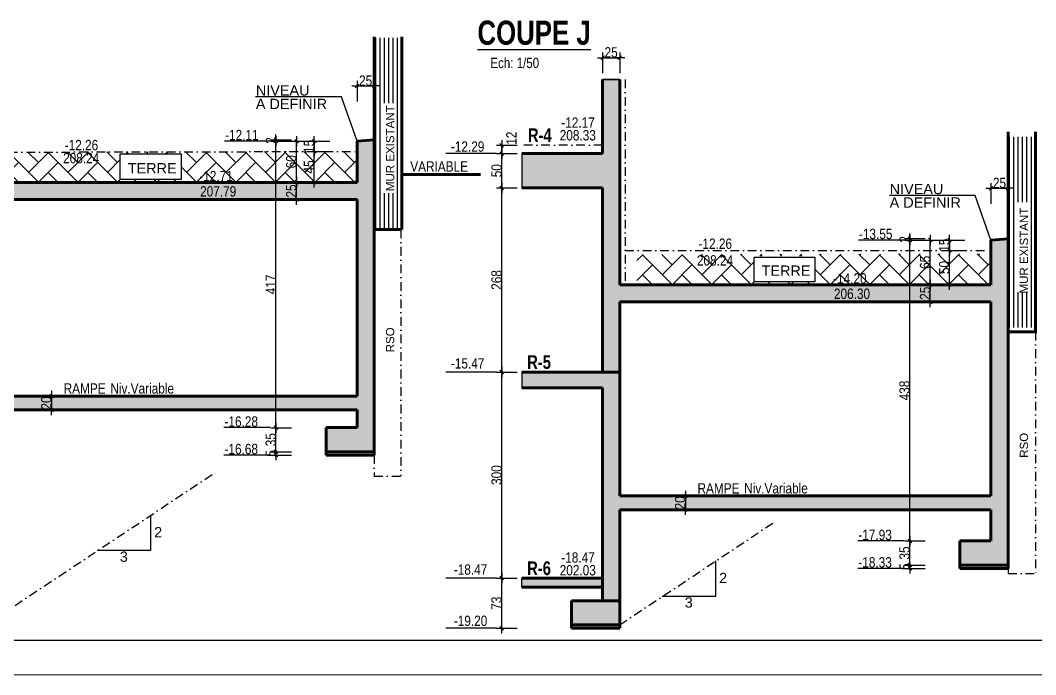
# Model space of a CAD drawing. Header units: millimetres. Extents: x -26249 to 60250, y -21218 to 23336.
# Drawn here: x 18804 to 20281, y 4553 to 5506 of the extents above; entities that cross this region are included whole.
import ezdxf
from ezdxf.enums import TextEntityAlignment as Align

# ---------------------------------------------------------------- set-up
doc = ezdxf.new("R2010")
doc.units = ezdxf.units.MM
doc.linetypes.add('TIRETPTX2', pattern=[50.8, 25.4, -12.7, 0, -12.7])
for name, color, linetype in [('01_cote_gen', 4, 'Continuous'), ('01_linteaux', 2, 'Continuous'), ('01_poch_BN', 9, 'Continuous'), ('01_poch_murs', 253, 'Continuous'), ('01_texte', 230, 'Continuous'), ('AA_COTES', 2, 'Continuous')]:
    doc.layers.add(name, color=color, linetype=linetype)
doc.layers.add('01_murs_coup', color=5, linetype='Continuous', lineweight=60)
doc.styles.add('ARIAL NA', font='ARIALN.TTF')
doc.styles.add('impact', font='impact.ttf')
doc.styles.add('MATTE_TXT', font='arial.ttf')
doc.styles.add('STYLE2', font='ARIALN.TTF')
doc.dimstyles.new('JB50', dxfattribs={"dimscale": 0.1, "dimtxt": 150, "dimasz": 15, "dimexe": 0.1, "dimexo": 0.1, "dimgap": 0.09, "dimtad": 1, "dimdec": 1, "dimdsep": 46, "dimtxsty": 'STYLE2', "dimblk1": 'BOND_G', "dimblk2": 'BOND_D', "dimsah": 1, "dimcen": 1.5, "dimdle": 0.01, "dimse1": 1, "dimse2": 1, "dimclrd": 4, "dimclre": 2, "dimclrt": 6, "dimazin": 2, "dimtfac": 2.333333, "dimtdec": 1, "dimtix": 1, "dimtmove": 2, "dimatfit": 3, "dimldrblk": 'BOND_G', "dimfxl": 1, "dimtolj": 1, "dimtzin": 0, "dimarcsym": 0})

# ---------------------------------------------------------------- blocks, each defined once
blk = doc.blocks.new('BOND_G')
at = {"layer": 'AA_COTES', "color": 0}
for p, q in [((0, -5), (0, 15)), ((5, 0), (-5, 0)), ((1.77, 1.77), (-1.77, -1.77))]:
    blk.add_line(p, q, dxfattribs=at)
blk = doc.blocks.new('BOND_D')
at = {"layer": 'AA_COTES', "color": 0}
for p, q in [((5, 0), (-5, 0)), ((-1.77, -1.77), (1.77, 1.77)), ((0, 5), (0, -15))]:
    blk.add_line(p, q, dxfattribs=at)
blk = doc.blocks.new('*D2130')
at = {"layer": '01_cote_gen', "color": 4, "lineweight": -2, "transparency": 16777216}
blk.add_line((19176.1, 4879.4), (19176.1, 4911.4), dxfattribs=at)
at = {"layer": 'Defpoints', "color": 0, "transparency": 16777216}
for p in [(19176.1, 4912.9), (19249.9, 4912.9), (19249.9, 4877.9)]:
    blk.add_point(p, dxfattribs=at)
at = {"layer": '01_cote_gen', "color": 4, "lineweight": -2, "transparency": 16777216, "xscale": 1.5, "yscale": 1.5, "zscale": 1.5}
for name, p, rotation in [('BOND_D', (19176.1, 4912.9), 90), ('BOND_G', (19176.1, 4877.9), 270)]:
    blk.add_blockref(name, p, dxfattribs=dict(at, rotation=rotation))
at = {"layer": '01_cote_gen', "color": 6, "transparency": 16777216, "insert": (19168.5, 4895.4), "char_height": 15, "attachment_point": 5, "rotation": 90, "style": 'STYLE2'}
blk.add_mtext('\\A1;35', dxfattribs=at)
blk = doc.blocks.new('*D2224')
at = {"layer": '01_cote_gen', "color": 4, "lineweight": -2, "transparency": 16777216}
blk.add_line((19295.5, 5410.3), (19317.5, 5410.3), dxfattribs=at)
at = {"layer": 'Defpoints', "color": 0, "transparency": 16777216}
for p in [(19319, 5410.3), (19294, 5329.9), (19319, 5331.9)]:
    blk.add_point(p, dxfattribs=at)
at = {"layer": '01_cote_gen', "color": 4, "lineweight": -2, "transparency": 16777216, "xscale": 1.5, "yscale": 1.5, "zscale": 1.5, "rotation": 180}
blk.add_blockref('BOND_G', (19294, 5410.3), dxfattribs=at)
at = {"layer": '01_cote_gen', "color": 4, "lineweight": -2, "transparency": 16777216, "xscale": 1.5, "yscale": 1.5, "zscale": 1.5}
blk.add_blockref('BOND_D', (19319, 5410.3), dxfattribs=at)
at = {"layer": '01_cote_gen', "color": 6, "transparency": 16777216, "insert": (19306.5, 5417.9), "char_height": 15, "attachment_point": 5, "style": 'STYLE2'}
blk.add_mtext('\\A1;25', dxfattribs=at)
blk = doc.blocks.new('*D2226')
at = {"layer": '01_cote_gen', "color": 4, "lineweight": -2, "transparency": 16777216}
blk.add_line((19206, 5271.4), (19206, 5328.4), dxfattribs=at)
at = {"layer": 'Defpoints', "color": 0, "transparency": 16777216}
for p in [(19206, 5329.9), (19294, 5329.9), (19294, 5269.9)]:
    blk.add_point(p, dxfattribs=at)
at = {"layer": '01_cote_gen', "color": 4, "lineweight": -2, "transparency": 16777216, "xscale": 1.5, "yscale": 1.5, "zscale": 1.5}
for name, p, rotation in [('BOND_D', (19206, 5329.9), 90), ('BOND_G', (19206, 5269.9), 270)]:
    blk.add_blockref(name, p, dxfattribs=dict(at, rotation=rotation))
at = {"layer": '01_cote_gen', "color": 6, "transparency": 16777216, "insert": (19198.3, 5299.9), "char_height": 15, "attachment_point": 5, "rotation": 90, "style": 'STYLE2'}
blk.add_mtext('\\A1;60', dxfattribs=at)
blk = doc.blocks.new('*D2227')
at = {"layer": '01_cote_gen', "color": 4, "lineweight": -2, "transparency": 16777216}
for p, q in [((19231.7, 5331.4), (19231.7, 5332.9)), ((19231.7, 5329.9), (19231.7, 5314.9)), ((19231.7, 5313.4), (19231.7, 5311.9))]:
    blk.add_line(p, q, dxfattribs=at)
at = {"layer": 'Defpoints', "color": 0, "transparency": 16777216}
for p in [(19294, 5329.9), (19231.7, 5314.9), (19294, 5314.9)]:
    blk.add_point(p, dxfattribs=at)
at = {"layer": '01_cote_gen', "color": 4, "lineweight": -2, "transparency": 16777216, "xscale": 1.5, "yscale": 1.5, "zscale": 1.5}
for name, p, rotation in [('BOND_G', (19231.7, 5329.9), 270), ('BOND_D', (19231.7, 5314.9), 90)]:
    blk.add_blockref(name, p, dxfattribs=dict(at, rotation=rotation))
at = {"layer": '01_cote_gen', "color": 6, "transparency": 16777216, "insert": (19224.1, 5322.4), "char_height": 15, "attachment_point": 5, "rotation": 90, "style": 'STYLE2'}
blk.add_mtext('\\A1;15', dxfattribs=at)
blk = doc.blocks.new('*D2228')
at = {"layer": '01_cote_gen', "color": 4, "lineweight": -2, "transparency": 16777216}
blk.add_line((19231.7, 5271.4), (19231.7, 5313.4), dxfattribs=at)
at = {"layer": 'Defpoints', "color": 0, "transparency": 16777216}
for p in [(19231.7, 5314.9), (19254.2, 5314.9), (19247.4, 5269.9)]:
    blk.add_point(p, dxfattribs=at)
at = {"layer": '01_cote_gen', "color": 4, "lineweight": -2, "transparency": 16777216, "xscale": 1.5, "yscale": 1.5, "zscale": 1.5}
for name, p, rotation in [('BOND_D', (19231.7, 5314.9), 90), ('BOND_G', (19231.7, 5269.9), 270)]:
    blk.add_blockref(name, p, dxfattribs=dict(at, rotation=rotation))
at = {"layer": '01_cote_gen', "color": 6, "transparency": 16777216, "insert": (19224.1, 5292.4), "char_height": 15, "attachment_point": 5, "rotation": 90, "style": 'STYLE2'}
blk.add_mtext('\\A1;45', dxfattribs=at)
blk = doc.blocks.new('*D2229')
at = {"layer": '01_cote_gen', "color": 4, "lineweight": -2, "transparency": 16777216}
blk.add_line((19206, 5246.4), (19206, 5268.4), dxfattribs=at)
at = {"layer": 'Defpoints', "color": 0, "transparency": 16777216}
for p in [(19206, 5269.9), (19220.5, 5269.9), (19220.5, 5244.9)]:
    blk.add_point(p, dxfattribs=at)
at = {"layer": '01_cote_gen', "color": 4, "lineweight": -2, "transparency": 16777216, "xscale": 1.5, "yscale": 1.5, "zscale": 1.5}
for name, p, rotation in [('BOND_D', (19206, 5269.9), 90), ('BOND_G', (19206, 5244.9), 270)]:
    blk.add_blockref(name, p, dxfattribs=dict(at, rotation=rotation))
at = {"layer": '01_cote_gen', "color": 6, "transparency": 16777216, "insert": (19198.3, 5257.4), "char_height": 15, "attachment_point": 5, "rotation": 90, "style": 'STYLE2'}
blk.add_mtext('\\A1;25', dxfattribs=at)
blk = doc.blocks.new('*D2135')
at = {"layer": '01_cote_gen', "color": 4, "lineweight": -2, "transparency": 16777216}
blk.add_line((18849.7, 4957.3), (18849.7, 4940.3), dxfattribs=at)
at = {"layer": 'Defpoints', "color": 0, "transparency": 16777216}
for p in [(18838, 4958.8), (18838, 4938.8), (18849.7, 4938.8)]:
    blk.add_point(p, dxfattribs=at)
at = {"layer": '01_cote_gen', "color": 4, "lineweight": -2, "transparency": 16777216, "xscale": 1.5, "yscale": 1.5, "zscale": 1.5}
for name, p, rotation in [('BOND_G', (18849.7, 4958.8), 90), ('BOND_D', (18849.7, 4938.8), 270)]:
    blk.add_blockref(name, p, dxfattribs=dict(at, rotation=rotation))
at = {"layer": '01_cote_gen', "color": 6, "transparency": 16777216, "insert": (18842, 4948.8), "char_height": 15, "attachment_point": 5, "rotation": 90, "style": 'STYLE2'}
blk.add_mtext('\\A1;20', dxfattribs=at)
blk = doc.blocks.new('*D2237')
at = {"layer": '01_cote_gen', "color": 4, "lineweight": -2, "transparency": 16777216}
blk.add_line((19176.1, 4914.4), (19176.1, 5328.4), dxfattribs=at)
at = {"layer": 'Defpoints', "color": 0, "transparency": 16777216}
for p in [(19176.1, 5329.9), (19249, 5329.9), (19249, 4912.9)]:
    blk.add_point(p, dxfattribs=at)
at = {"layer": '01_cote_gen', "color": 4, "lineweight": -2, "transparency": 16777216, "xscale": 1.5, "yscale": 1.5, "zscale": 1.5}
for name, p, rotation in [('BOND_D', (19176.1, 5329.9), 90), ('BOND_G', (19176.1, 4912.9), 270)]:
    blk.add_blockref(name, p, dxfattribs=dict(at, rotation=rotation))
at = {"layer": '01_cote_gen', "color": 6, "transparency": 16777216, "insert": (19168.6, 5121.4), "char_height": 15, "attachment_point": 5, "rotation": 90, "style": 'STYLE2'}
blk.add_mtext('\\A1;417', dxfattribs=at)
blk = doc.blocks.new('*D2238')
at = {"layer": '01_cote_gen', "color": 4, "lineweight": -2, "transparency": 16777216}
for p, q in [((19176.1, 4879.4), (19176.1, 4880.9)), ((19176.1, 4877.9), (19176.1, 4872.9)), ((19176.1, 4871.4), (19176.1, 4869.9))]:
    blk.add_line(p, q, dxfattribs=at)
at = {"layer": 'Defpoints', "color": 0, "transparency": 16777216}
for p in [(19277.3, 4877.9), (19176.1, 4872.9), (19277.3, 4872.9)]:
    blk.add_point(p, dxfattribs=at)
at = {"layer": '01_cote_gen', "color": 4, "lineweight": -2, "transparency": 16777216, "xscale": 1.5, "yscale": 1.5, "zscale": 1.5}
for name, p, rotation in [('BOND_G', (19176.1, 4877.9), 270), ('BOND_D', (19176.1, 4872.9), 90)]:
    blk.add_blockref(name, p, dxfattribs=dict(at, rotation=rotation))
at = {"layer": '01_cote_gen', "color": 6, "transparency": 16777216, "insert": (19168.5, 4875.4), "char_height": 15, "attachment_point": 5, "rotation": 90, "style": 'STYLE2'}
blk.add_mtext('\\A1;5', dxfattribs=at)
blk = doc.blocks.new('*D2239')
at = {"layer": '01_cote_gen', "color": 4, "lineweight": -2, "transparency": 16777216}
for p, q in [((19176.1, 5333.4), (19176.1, 5334.9)), ((19176.1, 5331.9), (19176.1, 5329.9)), ((19176.1, 5328.4), (19176.1, 5326.9))]:
    blk.add_line(p, q, dxfattribs=at)
at = {"layer": 'Defpoints', "color": 0, "transparency": 16777216}
for p in [(19176.1, 5329.9), (19294, 5329.9), (19319, 5331.9)]:
    blk.add_point(p, dxfattribs=at)
at = {"layer": '01_cote_gen', "color": 4, "lineweight": -2, "transparency": 16777216, "xscale": 1.5, "yscale": 1.5, "zscale": 1.5}
for name, p, rotation in [('BOND_G', (19176.1, 5331.9), 270), ('BOND_D', (19176.1, 5329.9), 90)]:
    blk.add_blockref(name, p, dxfattribs=dict(at, rotation=rotation))
at = {"layer": '01_cote_gen', "color": 6, "transparency": 16777216, "insert": (19168.6, 5330.9), "char_height": 15, "attachment_point": 5, "rotation": 90, "style": 'STYLE2'}
blk.add_mtext('\\A1;2', dxfattribs=at)
blk = doc.blocks.new('*D2143')
at = {"layer": '01_cote_gen', "color": 4, "lineweight": -2, "transparency": 16777216}
blk.add_line((19504.6, 5313.4), (19504.6, 5322.4), dxfattribs=at)
at = {"layer": 'Defpoints', "color": 0, "transparency": 16777216}
for p in [(19504.6, 5323.9), (19542.6, 5323.9), (19542.6, 5311.9)]:
    blk.add_point(p, dxfattribs=at)
at = {"layer": '01_cote_gen', "color": 4, "lineweight": -2, "transparency": 16777216, "xscale": 1.5, "yscale": 1.5, "zscale": 1.5}
for name, p, rotation in [('BOND_D', (19504.6, 5323.9), 90), ('BOND_G', (19504.6, 5311.9), 270)]:
    blk.add_blockref(name, p, dxfattribs=dict(at, rotation=rotation))
at = {"layer": '01_cote_gen', "color": 6, "transparency": 16777216, "insert": (19518.6, 5334.2), "char_height": 15, "attachment_point": 5, "rotation": 90, "style": 'STYLE2'}
blk.add_mtext('\\A1;12', dxfattribs=at)
blk = doc.blocks.new('*D2137')
at = {"layer": '01_cote_gen', "color": 4, "lineweight": -2, "transparency": 16777216}
blk.add_line((20098.3, 4714.5), (20098.3, 4746.5), dxfattribs=at)
at = {"layer": 'Defpoints', "color": 0, "transparency": 16777216}
for p in [(20098.3, 4748), (20172.1, 4748), (20172.1, 4713)]:
    blk.add_point(p, dxfattribs=at)
at = {"layer": '01_cote_gen', "color": 4, "lineweight": -2, "transparency": 16777216, "xscale": 1.5, "yscale": 1.5, "zscale": 1.5}
for name, p, rotation in [('BOND_D', (20098.3, 4748), 90), ('BOND_G', (20098.3, 4713), 270)]:
    blk.add_blockref(name, p, dxfattribs=dict(at, rotation=rotation))
at = {"layer": '01_cote_gen', "color": 6, "transparency": 16777216, "insert": (20090.6, 4730.5), "char_height": 15, "attachment_point": 5, "rotation": 90, "style": 'STYLE2'}
blk.add_mtext('\\A1;35', dxfattribs=at)
blk = doc.blocks.new('*D2231')
at = {"layer": '01_cote_gen', "color": 4, "lineweight": -2, "transparency": 16777216}
blk.add_line((20217.7, 5261.3), (20239.7, 5261.3), dxfattribs=at)
at = {"layer": 'Defpoints', "color": 0, "transparency": 16777216}
for p in [(20241.2, 5261.3), (20216.2, 5186), (20241.2, 5188)]:
    blk.add_point(p, dxfattribs=at)
at = {"layer": '01_cote_gen', "color": 4, "lineweight": -2, "transparency": 16777216, "xscale": 1.5, "yscale": 1.5, "zscale": 1.5, "rotation": 180}
blk.add_blockref('BOND_G', (20216.2, 5261.3), dxfattribs=at)
at = {"layer": '01_cote_gen', "color": 4, "lineweight": -2, "transparency": 16777216, "xscale": 1.5, "yscale": 1.5, "zscale": 1.5}
blk.add_blockref('BOND_D', (20241.2, 5261.3), dxfattribs=at)
at = {"layer": '01_cote_gen', "color": 6, "transparency": 16777216, "insert": (20228.7, 5269), "char_height": 15, "attachment_point": 5, "style": 'STYLE2'}
blk.add_mtext('\\A1;25', dxfattribs=at)
blk = doc.blocks.new('*D2138')
at = {"layer": '01_cote_gen', "color": 4, "lineweight": -2, "transparency": 16777216}
blk.add_line((19504.6, 4695.4), (19504.6, 4992.4), dxfattribs=at)
at = {"layer": 'Defpoints', "color": 0, "transparency": 16777216}
for p in [(19504.6, 4993.9), (19559.7, 4993.9), (19550.6, 4693.9)]:
    blk.add_point(p, dxfattribs=at)
at = {"layer": '01_cote_gen', "color": 4, "lineweight": -2, "transparency": 16777216, "xscale": 1.5, "yscale": 1.5, "zscale": 1.5}
for name, p, rotation in [('BOND_D', (19504.6, 4993.9), 90), ('BOND_G', (19504.6, 4693.9), 270)]:
    blk.add_blockref(name, p, dxfattribs=dict(at, rotation=rotation))
at = {"layer": '01_cote_gen', "color": 6, "transparency": 16777216, "insert": (19497, 4843.9), "char_height": 15, "attachment_point": 5, "rotation": 90, "style": 'STYLE2'}
blk.add_mtext('\\A1;300', dxfattribs=at)
blk = doc.blocks.new('*D2139')
at = {"layer": '01_cote_gen', "color": 4, "lineweight": -2, "transparency": 16777216}
blk.add_line((19504.6, 4622.4), (19504.6, 4692.4), dxfattribs=at)
at = {"layer": 'Defpoints', "color": 0, "transparency": 16777216}
for p in [(19504.6, 4693.9), (19625.1, 4693.9), (19658.2, 4620.9)]:
    blk.add_point(p, dxfattribs=at)
at = {"layer": '01_cote_gen', "color": 4, "lineweight": -2, "transparency": 16777216, "xscale": 1.5, "yscale": 1.5, "zscale": 1.5}
for name, p, rotation in [('BOND_D', (19504.6, 4693.9), 90), ('BOND_G', (19504.6, 4620.9), 270)]:
    blk.add_blockref(name, p, dxfattribs=dict(at, rotation=rotation))
at = {"layer": '01_cote_gen', "color": 6, "transparency": 16777216, "insert": (19497, 4657.4), "char_height": 15, "attachment_point": 5, "rotation": 90, "style": 'STYLE2'}
blk.add_mtext('\\A1;73', dxfattribs=at)
blk = doc.blocks.new('*D2140')
at = {"layer": '01_cote_gen', "color": 4, "lineweight": -2, "transparency": 16777216}
blk.add_line((19504.6, 5263.4), (19504.6, 5310.4), dxfattribs=at)
at = {"layer": 'Defpoints', "color": 0, "transparency": 16777216}
for p in [(19504.6, 5311.9), (19590.5, 5311.9), (19590.5, 5261.9)]:
    blk.add_point(p, dxfattribs=at)
at = {"layer": '01_cote_gen', "color": 4, "lineweight": -2, "transparency": 16777216, "xscale": 1.5, "yscale": 1.5, "zscale": 1.5}
for name, p, rotation in [('BOND_D', (19504.6, 5311.9), 90), ('BOND_G', (19504.6, 5261.9), 270)]:
    blk.add_blockref(name, p, dxfattribs=dict(at, rotation=rotation))
at = {"layer": '01_cote_gen', "color": 6, "transparency": 16777216, "insert": (19497, 5286.9), "char_height": 15, "attachment_point": 5, "rotation": 90, "style": 'STYLE2'}
blk.add_mtext('\\A1;50', dxfattribs=at)
blk = doc.blocks.new('*D2141')
at = {"layer": '01_cote_gen', "color": 4, "lineweight": -2, "transparency": 16777216}
blk.add_line((19504.6, 4995.4), (19504.6, 5260.4), dxfattribs=at)
at = {"layer": 'Defpoints', "color": 0, "transparency": 16777216}
for p in [(19504.6, 5261.9), (19590.5, 5261.9), (19632.3, 4993.9)]:
    blk.add_point(p, dxfattribs=at)
at = {"layer": '01_cote_gen', "color": 4, "lineweight": -2, "transparency": 16777216, "xscale": 1.5, "yscale": 1.5, "zscale": 1.5}
for name, p, rotation in [('BOND_D', (19504.6, 5261.9), 90), ('BOND_G', (19504.6, 4993.9), 270)]:
    blk.add_blockref(name, p, dxfattribs=dict(at, rotation=rotation))
at = {"layer": '01_cote_gen', "color": 6, "transparency": 16777216, "insert": (19497, 5127.9), "char_height": 15, "attachment_point": 5, "rotation": 90, "style": 'STYLE2'}
blk.add_mtext('\\A1;268', dxfattribs=at)
blk = doc.blocks.new('*D2232')
at = {"layer": '01_cote_gen', "color": 4, "lineweight": -2, "transparency": 16777216}
blk.add_line((19652.7, 5451.4), (19674.7, 5451.4), dxfattribs=at)
at = {"layer": 'Defpoints', "color": 0, "transparency": 16777216}
for p in [(19676.2, 5451.4), (19651.2, 5419.6), (19676.2, 5419.6)]:
    blk.add_point(p, dxfattribs=at)
at = {"layer": '01_cote_gen', "color": 4, "lineweight": -2, "transparency": 16777216, "xscale": 1.5, "yscale": 1.5, "zscale": 1.5, "rotation": 180}
blk.add_blockref('BOND_G', (19651.2, 5451.4), dxfattribs=at)
at = {"layer": '01_cote_gen', "color": 4, "lineweight": -2, "transparency": 16777216, "xscale": 1.5, "yscale": 1.5, "zscale": 1.5}
blk.add_blockref('BOND_D', (19676.2, 5451.4), dxfattribs=at)
at = {"layer": '01_cote_gen', "color": 6, "transparency": 16777216, "insert": (19663.7, 5459.1), "char_height": 15, "attachment_point": 5, "style": 'STYLE2'}
blk.add_mtext('\\A1;25', dxfattribs=at)
blk = doc.blocks.new('*D2233')
at = {"layer": '01_cote_gen', "color": 4, "lineweight": -2, "transparency": 16777216}
blk.add_line((20128.1, 5122.5), (20128.1, 5184.5), dxfattribs=at)
at = {"layer": 'Defpoints', "color": 0, "transparency": 16777216}
for p in [(20128.1, 5186), (20216.2, 5186), (20216.2, 5121)]:
    blk.add_point(p, dxfattribs=at)
at = {"layer": '01_cote_gen', "color": 4, "lineweight": -2, "transparency": 16777216, "xscale": 1.5, "yscale": 1.5, "zscale": 1.5}
for name, p, rotation in [('BOND_D', (20128.1, 5186), 90), ('BOND_G', (20128.1, 5121), 270)]:
    blk.add_blockref(name, p, dxfattribs=dict(at, rotation=rotation))
at = {"layer": '01_cote_gen', "color": 6, "transparency": 16777216, "insert": (20120.5, 5153.5), "char_height": 15, "attachment_point": 5, "rotation": 90, "style": 'STYLE2'}
blk.add_mtext('\\A1;65', dxfattribs=at)
blk = doc.blocks.new('*D2234')
at = {"layer": '01_cote_gen', "color": 4, "lineweight": -2, "transparency": 16777216}
blk.add_line((20128.1, 5097.5), (20128.1, 5119.5), dxfattribs=at)
at = {"layer": 'Defpoints', "color": 0, "transparency": 16777216}
for p in [(20128.1, 5121), (20142.6, 5121), (20142.6, 5096)]:
    blk.add_point(p, dxfattribs=at)
at = {"layer": '01_cote_gen', "color": 4, "lineweight": -2, "transparency": 16777216, "xscale": 1.5, "yscale": 1.5, "zscale": 1.5}
for name, p, rotation in [('BOND_D', (20128.1, 5121), 90), ('BOND_G', (20128.1, 5096), 270)]:
    blk.add_blockref(name, p, dxfattribs=dict(at, rotation=rotation))
at = {"layer": '01_cote_gen', "color": 6, "transparency": 16777216, "insert": (20120.5, 5108.5), "char_height": 15, "attachment_point": 5, "rotation": 90, "style": 'STYLE2'}
blk.add_mtext('\\A1;25', dxfattribs=at)
blk = doc.blocks.new('*D2142')
at = {"layer": '01_cote_gen', "color": 4, "lineweight": -2, "transparency": 16777216}
blk.add_line((19771.9, 4812), (19771.9, 4795), dxfattribs=at)
at = {"layer": 'Defpoints', "color": 0, "transparency": 16777216}
for p in [(19760.2, 4813.5), (19760.2, 4793.5), (19771.9, 4793.5)]:
    blk.add_point(p, dxfattribs=at)
at = {"layer": '01_cote_gen', "color": 4, "lineweight": -2, "transparency": 16777216, "xscale": 1.5, "yscale": 1.5, "zscale": 1.5}
for name, p, rotation in [('BOND_G', (19771.9, 4813.5), 90), ('BOND_D', (19771.9, 4793.5), 270)]:
    blk.add_blockref(name, p, dxfattribs=dict(at, rotation=rotation))
at = {"layer": '01_cote_gen', "color": 6, "transparency": 16777216, "insert": (19764.2, 4803.5), "char_height": 15, "attachment_point": 5, "rotation": 90, "style": 'STYLE2'}
blk.add_mtext('\\A1;20', dxfattribs=at)
blk = doc.blocks.new('*D2235')
at = {"layer": '01_cote_gen', "color": 4, "lineweight": -2, "transparency": 16777216}
for p, q in [((20098.3, 4714.5), (20098.3, 4716)), ((20098.3, 4713), (20098.3, 4708)), ((20098.3, 4706.5), (20098.3, 4705))]:
    blk.add_line(p, q, dxfattribs=at)
at = {"layer": 'Defpoints', "color": 0, "transparency": 16777216}
for p in [(20199.5, 4713), (20098.3, 4708), (20199.5, 4708)]:
    blk.add_point(p, dxfattribs=at)
at = {"layer": '01_cote_gen', "color": 4, "lineweight": -2, "transparency": 16777216, "xscale": 1.5, "yscale": 1.5, "zscale": 1.5}
for name, p, rotation in [('BOND_G', (20098.3, 4713), 270), ('BOND_D', (20098.3, 4708), 90)]:
    blk.add_blockref(name, p, dxfattribs=dict(at, rotation=rotation))
at = {"layer": '01_cote_gen', "color": 6, "transparency": 16777216, "insert": (20090.7, 4710.5), "char_height": 15, "attachment_point": 5, "rotation": 90, "style": 'STYLE2'}
blk.add_mtext('\\A1;5', dxfattribs=at)
blk = doc.blocks.new('*D2236')
at = {"layer": '01_cote_gen', "color": 4, "lineweight": -2, "transparency": 16777216}
for p, q in [((20098.3, 5189.5), (20098.3, 5191)), ((20098.3, 5188), (20098.3, 5186)), ((20098.3, 5184.5), (20098.3, 5183))]:
    blk.add_line(p, q, dxfattribs=at)
at = {"layer": 'Defpoints', "color": 0, "transparency": 16777216}
for p in [(20098.3, 5186), (20216.2, 5186), (20241.2, 5188)]:
    blk.add_point(p, dxfattribs=at)
at = {"layer": '01_cote_gen', "color": 4, "lineweight": -2, "transparency": 16777216, "xscale": 1.5, "yscale": 1.5, "zscale": 1.5}
for name, p, rotation in [('BOND_G', (20098.3, 5188), 270), ('BOND_D', (20098.3, 5186), 90)]:
    blk.add_blockref(name, p, dxfattribs=dict(at, rotation=rotation))
at = {"layer": '01_cote_gen', "color": 6, "transparency": 16777216, "insert": (20090.8, 5187), "char_height": 15, "attachment_point": 5, "rotation": 90, "style": 'STYLE2'}
blk.add_mtext('\\A1;2', dxfattribs=at)
blk = doc.blocks.new('*D2129')
at = {"layer": '01_cote_gen', "color": 4, "lineweight": -2, "transparency": 16777216}
blk.add_line((20098.3, 4749.5), (20098.3, 5184.5), dxfattribs=at)
at = {"layer": 'Defpoints', "color": 0, "transparency": 16777216}
for p in [(20098.3, 5186), (20120.6, 5186), (20120.8, 4748)]:
    blk.add_point(p, dxfattribs=at)
at = {"layer": '01_cote_gen', "color": 4, "lineweight": -2, "transparency": 16777216, "xscale": 1.5, "yscale": 1.5, "zscale": 1.5}
for name, p, rotation in [('BOND_D', (20098.3, 5186), 90), ('BOND_G', (20098.3, 4748), 270)]:
    blk.add_blockref(name, p, dxfattribs=dict(at, rotation=rotation))
at = {"layer": '01_cote_gen', "color": 6, "transparency": 16777216, "insert": (20090.6, 4967), "char_height": 15, "attachment_point": 5, "rotation": 90, "style": 'STYLE2'}
blk.add_mtext('\\A1;438', dxfattribs=at)
blk = doc.blocks.new('*D2230')
at = {"layer": '01_cote_gen', "color": 4, "lineweight": -2, "transparency": 16777216}
blk.add_line((20156, 5122.5), (20156, 5169.5), dxfattribs=at)
at = {"layer": 'Defpoints', "color": 0, "transparency": 16777216}
for p in [(20156, 5171), (20181.3, 5171), (20171, 5121)]:
    blk.add_point(p, dxfattribs=at)
at = {"layer": '01_cote_gen', "color": 4, "lineweight": -2, "transparency": 16777216, "xscale": 1.5, "yscale": 1.5, "zscale": 1.5}
for name, p, rotation in [('BOND_D', (20156, 5171), 90), ('BOND_G', (20156, 5121), 270)]:
    blk.add_blockref(name, p, dxfattribs=dict(at, rotation=rotation))
at = {"layer": '01_cote_gen', "color": 6, "transparency": 16777216, "insert": (20148.4, 5146), "char_height": 15, "attachment_point": 5, "rotation": 90, "style": 'STYLE2'}
blk.add_mtext('\\A1;50', dxfattribs=at)
blk = doc.blocks.new('*D2136')
at = {"layer": '01_cote_gen', "color": 4, "lineweight": -2, "transparency": 16777216}
for p, q in [((20156, 5187.5), (20156, 5189)), ((20156, 5186), (20156, 5171)), ((20156, 5169.5), (20156, 5168))]:
    blk.add_line(p, q, dxfattribs=at)
at = {"layer": 'Defpoints', "color": 0, "transparency": 16777216}
for p in [(20148.8, 5186), (20156, 5171), (20163.5, 5171)]:
    blk.add_point(p, dxfattribs=at)
at = {"layer": '01_cote_gen', "color": 4, "lineweight": -2, "transparency": 16777216, "xscale": 1.5, "yscale": 1.5, "zscale": 1.5}
for name, p, rotation in [('BOND_G', (20156, 5186), 270), ('BOND_D', (20156, 5171), 90)]:
    blk.add_blockref(name, p, dxfattribs=dict(at, rotation=rotation))
at = {"layer": '01_cote_gen', "color": 6, "transparency": 16777216, "insert": (20148.4, 5178.5), "char_height": 15, "attachment_point": 5, "rotation": 90, "style": 'STYLE2'}
blk.add_mtext('\\A1;15', dxfattribs=at)

msp = doc.modelspace()

# ---------------------------------------------------------------- hatches: boundary and pattern name
at = {"layer": '01_poch_BN'}
h = msp.add_hatch(color=256, dxfattribs=at)
h.dxf.hatch_style = 1
h.paths.add_polyline_path([(18753.976, 5419.606), (18728.976, 5419.606), (18728.976, 5311.921), (18611.56, 5311.921), (18611.56, 5261.921), (18728.976, 5261.921), (18728.976, 4993.92), (18753.976, 4993.92), (18753.976, 5244.92), (19293.976, 5244.92), (19293.976, 4958.84), (18753.976, 4958.84), (18753.976, 4993.92), (18611.56, 4993.92), (18611.56, 4970.92), (18728.976, 4970.92), (18728.976, 4660.921), (18753.976, 4660.921), (18753.976, 4938.84), (19293.976, 4938.84), (19293.976, 4912.924), (19248.976, 4912.924), (19248.976, 4877.918), (19318.976, 4877.918), (19318.976, 5269.888), (19318.976, 5331.92), (19293.976, 5329.92), (19293.976, 5269.921), (18753.976, 5269.921)])
h.paths.add_polyline_path([(18753.976, 4660.921), (18728.976, 4660.921), (18683.976, 4660.921), (18683.976, 4625.921), (18753.976, 4625.921)])
h.paths.add_polyline_path([(18728.976, 4693.921), (18611.56, 4693.921), (18611.56, 4680.921), (18728.976, 4680.921)], flags=17)
h = msp.add_hatch(color=256, dxfattribs=at)
h.dxf.hatch_style = 1
h.paths.add_polyline_path([(20241.151, 5120.926), (20241.151, 5187.989), (20216.151, 5185.989), (20216.151, 5120.959), (19676.151, 5120.959), (19676.151, 5419.606), (19651.151, 5419.606), (19651.151, 5311.921), (19533.736, 5311.921), (19533.736, 5261.921), (19651.151, 5261.921), (19651.151, 4993.92), (19676.151, 4993.92), (19676.151, 5095.959), (20216.151, 5095.959), (20216.151, 4813.49), (19676.151, 4813.49), (19676.151, 4993.92), (19533.736, 4993.92), (19533.736, 4970.92), (19651.151, 4970.92), (19651.151, 4660.921), (19676.151, 4660.921), (19676.151, 4793.49), (20216.151, 4793.49), (20216.151, 4747.999), (20171.151, 4747.999), (20171.151, 4712.993), (20241.151, 4712.993)])
h.paths.add_polyline_path([(19676.151, 4660.921), (19606.151, 4660.921), (19606.151, 4625.921), (19676.151, 4625.921)])
h.paths.add_polyline_path([(19651.151, 4693.921), (19533.736, 4693.921), (19533.736, 4680.921), (19651.151, 4680.921)], flags=17)
at = {"layer": '01_poch_murs'}
h = msp.add_hatch(dxfattribs=at)
h.set_pattern_fill('ANSI31', color=256, scale=2, angle=45)
h.set_pattern_definition([(90, (-2922.9054, 3661.5944), (-6.35, 1e-15), [])])
h.paths.add_polyline_path([(19358.976, 5480.113), (19318.976, 5480.113), (19318.976, 5202.434), (19358.976, 5202.434)])
h.paths.add_polyline_path([(19349.404, 5254.226), (19349.404, 5385.236), (19330.791, 5385.236), (19330.791, 5254.226)], flags=16)
h = msp.add_hatch(dxfattribs=at)
h.set_pattern_fill('ANSI31', color=256, scale=2, angle=45)
h.set_pattern_definition([(90, (-2000.73, 3517.663), (-6.35, 1e-15), [])])
h.paths.add_polyline_path([(20281.151, 5336.182), (20241.151, 5336.182), (20241.151, 5058.503), (20281.151, 5058.503)])
h.paths.add_polyline_path([(20271.58, 5110.295), (20271.58, 5241.305), (20252.966, 5241.305), (20252.966, 5110.295)], flags=16)
h = msp.add_hatch(dxfattribs=at)
h.set_pattern_fill('AR-HBONE', color=256, scale=0.2)
h.set_pattern_definition([(45, (6918.899, 5112.083), (3e-15, 28.73682), [60.96, -20.32]), (135, (6933.267, 5126.451), (3e-15, 28.73682), [60.96, -20.32])])
h.paths.add_polyline_path([(19293.976, 5314.92), (18778.976, 5313.952), (18778.976, 5269.921), (19293.976, 5269.921)])
h.paths.add_polyline_path([(19038.025, 5274.235), (18949.435, 5274.235), (18949.435, 5311.527), (19038.025, 5311.527)], flags=16)
h.paths.add_polyline_path([(19183.096, 5272.148), (19183.096, 5313.096), (19151.868, 5313.096), (19151.868, 5272.148)], flags=24)
h.paths.add_polyline_path([(18862.54, 5293.704), (18934.292, 5293.704), (18934.292, 5316.68), (18862.54, 5316.68)], flags=9)
h.paths.add_polyline_path([(19060.762, 5267.837), (19127.71, 5267.837), (19127.71, 5290.429), (19060.762, 5290.429)], flags=9)
h.paths.add_polyline_path([(18956.73, 5279.177), (19035.25, 5279.177), (19035.25, 5301.677), (18956.73, 5301.677)], flags=8)
h = msp.add_hatch(dxfattribs=at)
h.set_pattern_fill('AR-HBONE', color=256, scale=0.2)
h.set_pattern_definition([(45, (7841.074, 4963.12), (3e-15, 28.73682), [60.96, -20.32]), (135, (7855.442, 4977.49), (3e-15, 28.73682), [60.96, -20.32])])
h.paths.add_polyline_path([(20216.151, 5165.959), (19701.151, 5164.991), (19701.151, 5120.959), (20216.151, 5120.959)])
h.paths.add_polyline_path([(19960.2, 5125.273), (19871.61, 5125.273), (19871.61, 5162.566), (19960.2, 5162.566)], flags=16)
h.paths.add_polyline_path([(20105.271, 5123.186), (20105.271, 5164.134), (20074.043, 5164.134), (20074.043, 5123.186)], flags=24)
h.paths.add_polyline_path([(19784.715, 5144.742), (19856.467, 5144.742), (19856.467, 5167.718), (19784.715, 5167.718)], flags=9)
h.paths.add_polyline_path([(19982.938, 5118.875), (20049.885, 5118.875), (20049.885, 5141.467), (19982.938, 5141.467)], flags=9)
h.paths.add_polyline_path([(19878.906, 5130.216), (19957.425, 5130.216), (19957.425, 5152.716), (19878.906, 5152.716)], flags=8)

# ---------------------------------------------------------------- linework, layer by layer
at = {"layer": '01_linteaux', "linetype": 'TIRETPTX2', "ltscale": 0.5}
for p, q in [((19684.151, 5419.606, 9.99), (19684.151, 5120.959, 9.99)), ((19651.151, 5323.921, 9.99), (19533.736, 5323.921, 9.99)), ((18761.976, 5313.92, 9.99), (19293.976, 5314.92, 9.99)), ((19357.667, 5201.389, 9.99), (19357.667, 4842.32, 517158675.089)), ((19684.151, 5170.959, 9.99), (20216.151, 5170.959, 9.99)), ((20281.151, 5052.427, 9.99), (20281.151, 4700.52, -0.41)), ((19318.976, 4872.918, 9.99), (19318.976, 4842.32, 517158675.089)), ((18753.976, 4625.921, 9.99), (19091.551, 4850.289, 9.99)), ((19318.976, 4842.32, 517158675.089), (19358.976, 4842.32, 517158675.089)), ((19676.151, 4625.921, 9.99), (19900.097, 4774.766, 9.99)), ((20241.151, 4707.993, 9.99), (20241.151, 4700.52, -0.41)), ((20241.151, 4700.52, -0.41), (20281.151, 4700.52, -0.41))]:
    msp.add_line(p, q, dxfattribs=at)
at = {"layer": '01_murs_coup'}
for p, q in [((19318.976, 5481.665, 9.99), (19318.976, 5201.389, 9.99)), ((19358.976, 5481.665, 9.99), (19358.976, 5201.389, 9.99)), ((19651.151, 5419.606, 9.99), (19651.151, 5311.921, 9.99)), ((19676.151, 5419.606, 9.99), (19676.151, 5120.959, 9.99)), ((20241.151, 5343.488, 9.99), (20241.151, 5052.427, 9.99)), ((20281.151, 5343.488, 9.99), (20281.151, 5052.427, 9.99)), ((19293.976, 5329.92, 9.99), (19318.976, 5331.92, 9.99)), ((19293.976, 5329.92, 9.99), (19293.976, 5269.921, 9.99)), ((19533.736, 5311.921, 9.99), (19651.151, 5311.921, 9.99)), ((19360.976, 5281.389, 9.99), (19473.861, 5281.389, 9.99)), ((18753.976, 5269.921, 9.99), (19293.976, 5269.921, 9.99)), ((19318.976, 5269.888, 9.99), (19318.976, 4872.918, 9.99)), ((19533.736, 5261.921, 9.99), (19651.151, 5261.921, 9.99)), ((19651.151, 5261.921, 9.99), (19651.151, 4993.92, 9.99)), ((18753.976, 5244.92, 9.99), (19293.976, 5244.92, 9.99)), ((19293.976, 5244.92, 9.99), (19293.976, 4958.84, 9.99)), ((19318.907, 5201.389, 9.99), (19358.907, 5201.389, 9.99)), ((20216.151, 5185.989, 9.99), (20241.151, 5187.989, 9.99)), ((20216.151, 5185.989, 9.99), (20216.151, 5120.959, 9.99)), ((19676.151, 5120.959, 9.99), (20216.151, 5120.959, 9.99)), ((20241.151, 5120.926, 9.99), (20241.151, 4707.993, 9.99)), ((19676.151, 5095.959, 9.99), (19676.151, 4813.49, 9.99)), ((19676.151, 5095.959, 9.99), (20216.151, 5095.959, 9.99)), ((19676.151, 5095.959, 9.99), (19676.151, 5092.959, 9.99)), ((20216.151, 5095.959, 9.99), (20216.151, 4813.49, 9.99)), ((20243.151, 5052.427, 9.99), (20283.151, 5052.427, 9.99)), ((19676.151, 4993.92, 9.99), (19533.736, 4993.92, 9.99)), ((19651.151, 4970.92, 9.99), (19533.736, 4970.92, 9.99)), ((19651.151, 4970.92, 9.99), (19651.151, 4660.921, 9.99)), ((19293.976, 4958.84, 9.99), (18753.976, 4958.84, 9.99)), ((19293.976, 4938.84, 9.99), (18753.976, 4938.84, 9.99)), ((19293.976, 4938.84, 9.99), (19293.976, 4912.924, 9.99)), ((19248.976, 4912.924, 9.99), (19293.976, 4912.924, 9.99)), ((19248.976, 4912.924, 9.99), (19248.976, 4872.918, 9.99)), ((19248.976, 4877.918, 9.99), (19318.976, 4877.918, 9.99)), ((19248.976, 4872.918, 9.99), (19318.976, 4872.918, 9.99)), ((20216.151, 4813.49, 9.99), (19676.151, 4813.49, 9.99)), ((19676.151, 4793.49, 9.99), (19676.151, 4660.921, 9.99)), ((20216.151, 4793.49, 9.99), (19676.151, 4793.49, 9.99)), ((20216.151, 4793.49, 9.99), (20216.151, 4747.999, 9.99)), ((20171.151, 4747.999, 9.99), (20216.151, 4747.999, 9.99)), ((20171.151, 4747.999, 9.99), (20171.151, 4707.993, 9.99)), ((20171.151, 4712.993, 9.99), (20241.151, 4712.993, 9.99)), ((20171.151, 4707.993, 9.99), (20241.151, 4707.993, 9.99)), ((19651.151, 4693.921, 9.99), (19533.736, 4693.921, 9.99)), ((19651.151, 4680.921, 9.99), (19533.736, 4680.921, 9.99)), ((19606.151, 4660.921, 9.99), (19676.151, 4660.921, 9.99)), ((19606.151, 4660.921, 9.99), (19606.151, 4620.921, 9.99)), ((19676.151, 4660.921, 9.99), (19676.151, 4620.921, 9.99)), ((19606.151, 4625.921, 9.99), (19676.151, 4625.921, 9.99)), ((19606.151, 4620.921, 9.99), (19676.151, 4620.921, 9.99))]:
    msp.add_line(p, q, dxfattribs=at)
at = {"layer": '01_murs_coup', "linetype": 'Continuous', "lineweight": 5}
msp.add_line((21156.96, 4553.358), (11662.741, 4553.358), dxfattribs=at)
at = {"layer": '01_murs_coup', "const_width": 3, "elevation": 9.99}
msp.add_lwpolyline([(19360.976, 5281.389), (19473.861, 5281.389)], dxfattribs=at)
at = {"layer": '01_poch_BN'}
for p, q in [((19676.151, 5419.606, 9.99), (19651.151, 5419.606, 9.99)), ((19533.736, 5311.921, 9.99), (19533.736, 5261.921, 9.99)), ((19533.736, 4993.92, 9.99), (19533.736, 4970.92, 9.99)), ((19533.736, 4680.921, 9.99), (19533.736, 4693.921, 9.99))]:
    msp.add_line(p, q, dxfattribs=at)
at = {"layer": '01_poch_murs'}
for p, q in [((19651.151, 5419.606, 9.99), (19676.151, 5419.606, 9.99)), ((19533.736, 5311.921, 9.99), (19533.736, 5261.921, 9.99)), ((19533.736, 4993.92, 9.99), (19533.736, 4970.92, 9.99)), ((19533.736, 4680.921, 9.99), (19533.736, 4693.921, 9.99))]:
    msp.add_line(p, q, dxfattribs=at)
at = {"layer": '01_texte'}
for p, q in [((19271.222, 5394.302, 9.99), (19146.336, 5394.302, 9.99)), ((19293.976, 5329.92, 9.99), (19271.222, 5394.302, 9.99)), ((19168.64, 5329.92, 9.99), (19101.189, 5329.92, 9.99)), ((19497.138, 5311.921, 9.99), (19423.339, 5311.921, 9.99)), ((20193.398, 5250.77, 9.99), (20068.511, 5250.77, 9.99)), ((20216.151, 5185.989, 9.99), (20193.398, 5250.77, 9.99)), ((20090.815, 5185.989, 9.99), (20023.364, 5185.989, 9.99)), ((19497.138, 4993.92, 9.99), (19423.339, 4993.92, 9.99)), ((19167.731, 4912.924, 9.99), (19100.281, 4912.924, 9.99)), ((19167.731, 4872.918, 9.99), (19100.281, 4872.918, 9.99)), ((18993.443, 4785.722, 9.99), (18993.443, 4734.016, 9.99)), ((20089.906, 4747.999, 9.99), (20022.456, 4747.999, 9.99)), ((18993.443, 4734.016, 9.99), (18915.885, 4734.016, 9.99)), ((19815.402, 4719.113, 9.99), (19815.402, 4667.408, 9.99)), ((20089.906, 4707.993, 9.99), (20022.456, 4707.993, 9.99)), ((19497.138, 4693.921, 9.99), (19423.339, 4693.921, 9.99)), ((19815.402, 4667.408, 9.99), (19737.844, 4667.408, 9.99)), ((19497.138, 4620.921, 9.99), (19423.339, 4620.921, 9.99)), ((21156.96, 4603.358), (11712.741, 4603.358))]:
    msp.add_line(p, q, dxfattribs=at)
at = {"layer": '01_texte', "elevation": 9.99}
for points in [[(18949.435, 5311.527), (19038.025, 5311.527), (19038.025, 5274.235), (18949.435, 5274.235)], [(19871.61, 5161.194), (19960.2, 5161.194), (19960.2, 5125.273), (19871.61, 5125.273)]]:
    msp.add_lwpolyline(points, close=True, dxfattribs=at)

# ---------------------------------------------------------------- texts
at = {"layer": '01_texte', "style": 'impact'}
msp.add_text('%%UCOUPE J', height=35, dxfattribs=at).set_placement((19551.598, 5459.801, 9.99), align=Align.BOTTOM_CENTER)
at = {"layer": '01_texte', "style": 'MATTE_TXT', "width": 0.8}
msp.add_text('Ech: 1/50', height=15, dxfattribs=at).set_placement((19523.461, 5431.781, 9.99), align=Align.BOTTOM_CENTER)
at = {"layer": '01_texte'}
for s, height, style, p in [('NIVEAU', 15, 'MATTE_TXT', (19146.782, 5396.309, 9.99)), ('A DEFINIR', 15, 'MATTE_TXT', (19146.782, 5376.62, 9.99)), ('-12.17', 15, 'ARIAL NA', (19591.187, 5349.488, 9.99)), ('R-4', 20, 'impact', (19542.58, 5328.665, 9.99)), ('-12.11', 15, 'ARIAL NA', (19102.075, 5331.313, 9.99)), ('208.33', 15, 'ARIAL NA', (19588.875, 5330.983, 9.99)), ('-12.26', 15, 'ARIAL NA', (18868.682, 5316.694, 9.99)), ('-12.29', 15, 'ARIAL NA', (19430.573, 5314.539, 9.99)), ('208.24', 15, 'ARIAL NA', (18866.369, 5297.789, 9.99)), ('TERRE', 15, 'MATTE_TXT', (18960.48, 5282.927, 9.99)), ('VARIABLE', 15, 'ARIAL NA', (19371.455, 5285.545, 9.99)), ('-12.71', 15, 'ARIAL NA', (19064.528, 5271.602, 9.99)), ('207.79', 15, 'ARIAL NA', (19065.689, 5249.34, 9.99)), ('NIVEAU', 15, 'MATTE_TXT', (20068.957, 5252.778, 9.99)), ('A DEFINIR', 15, 'MATTE_TXT', (20068.957, 5233.089, 9.99)), ('-13.55', 15, 'ARIAL NA', (20024.25, 5187.382, 9.99)), ('-12.26', 15, 'ARIAL NA', (19790.857, 5173.163, 9.99)), ('208.24', 15, 'ARIAL NA', (19788.545, 5148.827, 9.99)), ('TERRE', 15, 'MATTE_TXT', (19882.656, 5133.966, 9.99)), ('-14.20', 15, 'ARIAL NA', (19986.703, 5122.641, 9.99)), ('206.30', 15, 'ARIAL NA', (19987.864, 5100.378, 9.99)), ('-15.47', 15, 'ARIAL NA', (19430.573, 4998.986, 9.99)), ('R-5', 20, 'impact', (19541.548, 4998.349, 9.99)), ('RAMPE', 15, 'ARIAL NA', (18867.14, 4962.409, 9.99)), ('Niv.Variable', 15, 'ARIAL NA', (18935.111, 4962.483, 9.99)), ('-16.28', 15, 'ARIAL NA', (19101.166, 4914.317, 9.99)), ('-16.68', 15, 'ARIAL NA', (19101.166, 4874.311, 9.99)), ('RAMPE', 15, 'ARIAL NA', (19789.315, 4817.06, 9.99)), ('Niv.Variable', 15, 'ARIAL NA', (19857.286, 4817.133, 9.99)), ('2', 15, 'MATTE_TXT', (18998.792, 4753.244, 9.99)), ('-17.93', 15, 'ARIAL NA', (20023.341, 4749.392, 9.99)), ('3', 15, 'MATTE_TXT', (18948.884, 4717.598, 9.99)), ('-18.47', 15, 'ARIAL NA', (19591.187, 4716.411, 9.99)), ('-18.47', 15, 'ARIAL NA', (19434.803, 4698.987, 9.99)), ('R-6', 20, 'impact', (19541.548, 4698.35, 9.99)), ('202.03', 15, 'ARIAL NA', (19588.875, 4697.906, 9.99)), ('-18.33', 15, 'ARIAL NA', (20023.341, 4709.385, 9.99)), ('2', 15, 'MATTE_TXT', (19820.751, 4686.636, 9.99)), ('3', 15, 'MATTE_TXT', (19770.842, 4650.99, 9.99)), ('-19.20', 15, 'ARIAL NA', (19434.803, 4624.337, 9.99))]:
    msp.add_text(s, height=height, dxfattribs=dict(at, style=style)).set_placement(p)
at = {"layer": '01_texte', "style": 'MATTE_TXT'}
for s, p in [('MUR EXISTANT', (19348.098, 5257.208, 9.99)), ('MUR EXISTANT', (20270.273, 5108.246, 9.99)), ('RSO', (19348.098, 5022.608, 9.99)), ('RSO', (20270.273, 4869.078, 9.99))]:
    msp.add_text(s, height=12, rotation=90, dxfattribs=at).set_placement(p)

# ---------------------------------------------------------------- dimensions: what is measured, and where the dimension line sits
at = {"layer": '01_cote_gen'}
for base, p1, p2, picture, middle in [((19676.151, 5451.446, 9.99), (19651.151, 5419.606, 9.99), (19676.151, 5419.606, 9.99), '*D2232', (19663.651, 5459.114, 9.99)), ((19318.976, 5410.256, 9.99), (19293.976, 5329.92, 9.99), (19318.976, 5331.92, 9.99), '*D2224', (19306.476, 5417.924, 9.99)), ((20241.151, 5261.294, 9.99), (20216.151, 5185.989, 9.99), (20241.151, 5187.989, 9.99), '*D2231', (20228.651, 5268.962, 9.99))]:
    dim = msp.add_linear_dim(base=base, p1=p1, p2=p2, dimstyle='JB50', dxfattribs=at)
    dim.commit()
    dim.dimension.update_dxf_attribs({"geometry": picture, "text_midpoint": middle})
for base, p1, p2, picture, middle in [((19176.14, 5329.92, 9.99), (19318.976, 5331.92, 9.99), (19293.976, 5329.92, 9.99), '*D2239', (19168.6, 5330.92, 9.99)), ((19176.14, 5329.92, 9.99), (19248.976, 4912.924, 9.99), (19248.976, 5329.92, 9.99), '*D2237', (19168.6, 5121.422, 9.99)), ((19205.964, 5329.92, 9.99), (19293.976, 5269.921, 9.99), (19293.976, 5329.92, 9.99), '*D2226', (19198.297, 5299.921, 9.99)), ((19231.736, 5314.92, 9.99), (19293.976, 5329.92, 9.99), (19293.976, 5314.92, 9.99), '*D2227', (19224.068, 5322.42, 9.99)), ((19231.736, 5314.92, 9.99), (19247.355, 5269.921, 9.99), (19254.236, 5314.92, 9.99), '*D2228', (19224.099, 5292.421, 9.99)), ((19504.638, 5311.921, 9.99), (19590.534, 5261.921, 9.99), (19590.534, 5311.921, 9.99), '*D2140', (19496.97, 5286.921, 9.99)), ((19205.964, 5269.921, 9.99), (19220.459, 5244.92, 9.99), (19220.459, 5269.921, 9.99), '*D2229', (19198.297, 5257.421, 9.99)), ((19504.638, 5261.921, 9.99), (19632.301, 4993.92, 9.99), (19590.534, 5261.921, 9.99), '*D2141', (19496.97, 5127.921, 9.99)), ((20098.315, 5185.989, 9.99), (20120.815, 4747.999, 9.99), (20120.64, 5185.989, 9.99), '*D2129', (20090.647, 4966.994, 9.99)), ((20098.315, 5185.989, 9.99), (20241.151, 5187.989, 9.99), (20216.151, 5185.989, 9.99), '*D2236', (20090.775, 5186.989, 9.99)), ((20128.14, 5185.989, 9.99), (20216.151, 5120.959, 9.99), (20216.151, 5185.989, 9.99), '*D2233', (20120.472, 5153.474, 9.99)), ((20156.025, 5170.959, 9.99), (20148.781, 5185.989, 9.99), (20163.525, 5170.959, 9.99), '*D2136', (20148.357, 5178.474, 9.99)), ((20156.025, 5170.959, 9.99), (20170.976, 5120.959, 9.99), (20181.302, 5170.959, 9.99), '*D2230', (20148.357, 5145.959, 9.99)), ((20128.14, 5120.959, 9.99), (20142.635, 5095.959, 9.99), (20142.635, 5120.959, 9.99), '*D2234', (20120.472, 5108.459, 9.99)), ((19504.638, 4993.92, 9.99), (19550.64, 4693.921, 9.99), (19559.73, 4993.92, 9.99), '*D2138', (19496.97, 4843.921, 9.99)), ((18849.684, 4938.819, 9.99), (18838.05, 4958.84, 9.99), (18838.05, 4938.819, 9.99), '*D2135', (18842.016, 4948.829, 9.99)), ((19176.14, 4912.924, 9.99), (19249.884, 4877.918, 9.99), (19249.884, 4912.924, 9.99), '*D2130', (19168.472, 4895.421, 9.99)), ((19176.14, 4872.918, 9.99), (19277.315, 4877.918, 9.99), (19277.315, 4872.918, 9.99), '*D2238', (19168.503, 4875.418, 9.99)), ((19771.859, 4793.469, 9.99), (19760.225, 4813.49, 9.99), (19760.225, 4793.469, 9.99), '*D2142', (19764.192, 4803.479, 9.99)), ((20098.315, 4747.999, 9.99), (20172.059, 4712.993, 9.99), (20172.059, 4747.999, 9.99), '*D2137', (20090.647, 4730.496, 9.99)), ((20098.315, 4707.993, 9.99), (20199.49, 4712.993, 9.99), (20199.49, 4707.993, 9.99), '*D2235', (20090.678, 4710.493, 9.99)), ((19504.638, 4693.921, 9.99), (19658.179, 4620.921, 9.99), (19625.055, 4693.921, 9.99), '*D2139', (19496.97, 4657.421, 9.99))]:
    dim = msp.add_linear_dim(base=base, p1=p1, p2=p2, angle=90, dimstyle='JB50', dxfattribs=at)
    dim.commit()
    dim.dimension.update_dxf_attribs({"geometry": picture, "text_midpoint": middle})
dim = msp.add_linear_dim(base=(19504.638, 5323.921, 9.99), p1=(19542.605, 5311.921, 9.99), p2=(19542.605, 5323.921, 9.99), angle=90, dimstyle='JB50', dxfattribs=at)
dim.commit()
dim.dimension.update_dxf_attribs({"geometry": '*D2143', "text_midpoint": (19518.556, 5334.172, 9.99), "dimtype": 160})

doc.saveas('drawing.dxf')
